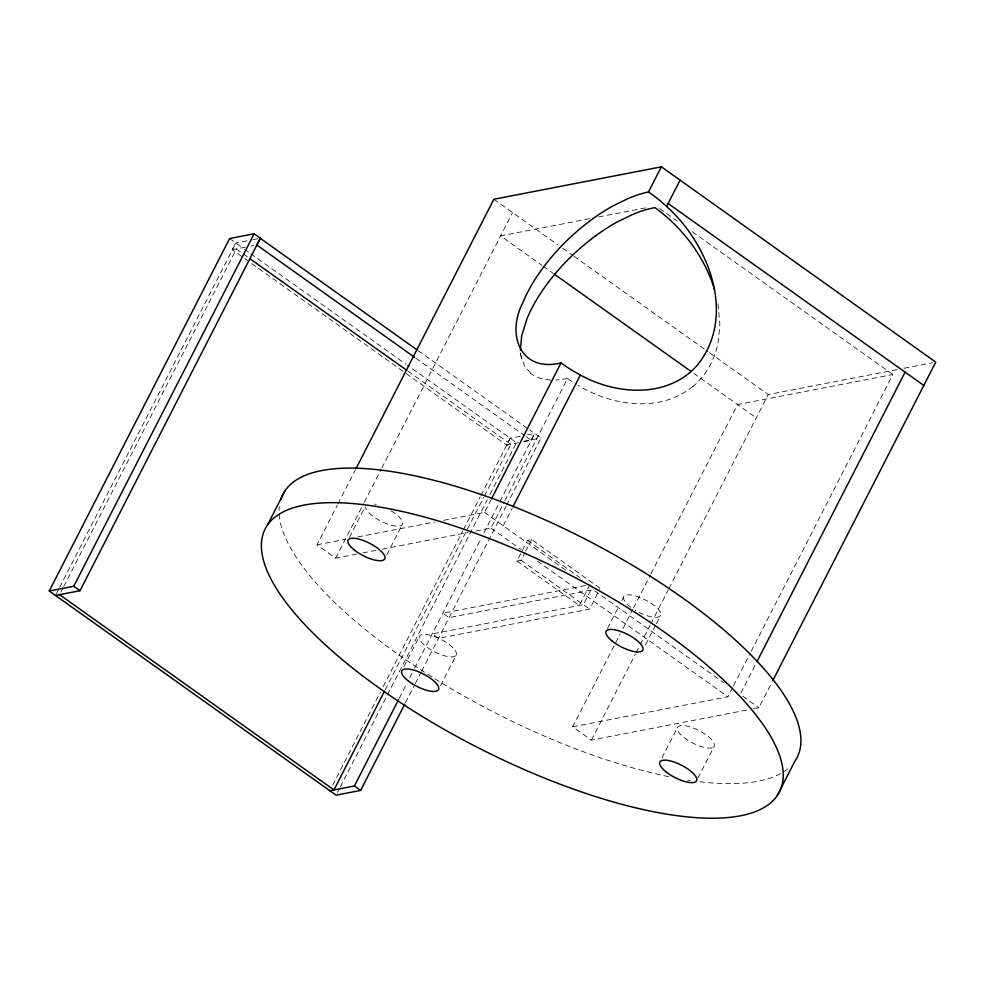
<?xml version="1.0" encoding="UTF-8"?>
<svg xmlns="http://www.w3.org/2000/svg" width="985" height="985" viewBox="0 0 985 985"><rect width="100%" height="100%" fill="white"/><g stroke="black" fill="none" stroke-linecap="round" stroke-linejoin="round"><path stroke-width="0.74" stroke-dasharray="4.92 3.69" d="M484.349 496.058L510.796 444.358L506.721 445.146L232.238 249.697L235.674 243L251.606 239.909M56.182 594.09L58.977 588.624M59.679 587.257L235.871 242.963M60.971 591.923L63.065 587.836M63.766 586.469L236.412 249.082L247.691 257.11M356.804 554.075L335.7 558.163L316.998 544.84L337.264 505.231M337.966 503.864L355.437 469.71M335.7 558.163L363.65 503.544M364.351 502.178L381.121 469.402M381.823 468.035L512.545 212.575M349.441 537.342L365.09 506.77M386.773 554.974L402.409 524.402M332.671 785.254L380.345 692.098M383.153 686.619L462.851 530.866M463.553 529.499L480.261 496.846M480.951 495.492L510.255 438.239M385.135 689.943L483.647 497.425M337.51 792.433L339.616 788.32M340.317 786.953L487.23 499.851M490.013 494.408L516.485 442.671L407.322 365.152M403.875 666.734L419.524 636.175M443.619 520.339L484.521 512.422L490.776 500.183M523.983 441.625L531.137 440.233L534.572 433.535L529.561 429.965M399.257 698.316L406.965 683.245M409.772 677.766L413.971 669.541M414.673 668.175L481.123 538.315M483.918 532.873L499.235 502.929M499.937 501.562L534.769 433.498L540.999 437.931L506.869 504.64M475.89 531.026L490.973 528.108L504.185 502.288M504.886 500.922L567.483 378.597L573.442 382.562M405.488 702.748L414.599 684.944M415.301 683.578L420.915 672.62M421.617 671.241L506.167 505.994M503.224 525.731L512.348 507.928M440.517 685.695L456.166 655.124A20.636 6.993 27.1 0 0 431.639 635.62A20.636 6.993 27.1 0 0 425.717 646.185A20.636 6.993 27.1 0 0 456.166 655.124M589.904 584.733L579.303 605.467L516.94 561.081L521.582 552.006M522.247 550.713L527.541 540.346L531.629 539.558L600.234 588.377M516.94 561.081L521.028 560.293L525.005 552.511M525.67 551.218L531.629 539.558M590.68 590.421L583.379 604.667L432.206 633.934L438.436 638.366L589.621 609.112L599.569 589.67M607.499 628.529L619.06 605.935M621.781 600.616L623.825 596.627M746.655 710.074L591.382 740.117L572.667 726.807L620.181 633.958M622.976 628.492L632.764 609.383M633.466 608.016L650.235 575.24M650.925 573.873L737.568 404.564L892.841 374.509L751.001 651.701M591.382 740.117L635.399 654.102M636.101 652.735L639.597 645.901M640.287 644.535L650.075 625.426M650.777 624.059L668.236 589.929M668.938 588.562L768.226 394.542L898.024 369.424M645.507 644.818L655.702 624.884M656.392 623.554L660.467 615.588M661.932 757.921L677.569 727.349M572.667 726.807L727.94 696.752L732.828 687.198M733.529 685.831L750.299 653.067M740.892 693.021L756.271 662.979M697.897 778.212L714.211 746.31A20.636 6.993 27.1 0 0 689.697 726.807A20.636 6.993 27.1 0 0 683.775 737.371A20.636 6.993 27.1 0 0 714.211 746.31M753.463 708.757L758.906 707.698L772.178 681.755M692.923 386.379C660.048 413.294 612.116 405.918 577.998 385.344M567.483 378.597L555.552 380.087M253.034 239.638L260.188 238.247M232.238 249.697L245.314 247.173M251.027 246.065L253.896 245.511M589.547 218.695L500.602 235.907L541.972 265.359M598.585 216.946L646.825 207.613M520.265 436.293L510.058 438.276L506.622 444.986L518.27 442.733M527.418 434.914L534.769 433.498M523.7 441.28L540.999 437.931M904.058 368.255L932.733 362.702M316.998 544.84L345.637 539.3M357.69 536.96L434.57 522.087M362.837 552.905L376.405 550.283M382.439 549.113L468.355 532.479M585.41 585.595L442.807 613.199L449.049 617.632L592.748 589.818M659.63 208.537L677.188 221.034M692.233 231.746L892.841 374.509M493.842 199.266L557.682 244.699M562.694 248.269L572.728 255.41M573.984 256.297L708.141 351.78M709.397 352.667L768.226 394.542M543.227 266.245L553.262 273.387M693.686 373.327L756.283 417.874M418.059 350.598L528.305 429.066M415.867 358.208L524.87 435.776M526.125 436.675L531.137 440.233M229.628 238.518L243.184 248.343M244.44 249.242L249.451 252.8M250.707 253.699L406.066 364.265M408.061 371.234L510.796 444.358M527.541 540.346L579.931 577.629M484.521 512.422L567.175 571.238M594.755 590.877L723.901 682.79M742.69 696.161L758.906 707.698M490.973 528.108L521.065 549.519M537.367 561.118L727.94 696.752M521.028 560.293L589.621 609.112M530.533 373.044L524.796 366.334L521.225 356.989M520.215 352.95L522.001 359.956L521.213 356.238M718.003 303.823L719.863 323.954L718.373 341.081A80.154 69.221 79 0 1 692.947 386.403M520.683 353.75L520.93 355.4M787.815 768.768A288.814 97.835 27.1 0 1 697.885 781.524M690.534 780.526A288.814 97.835 27.1 0 1 687.604 780.083M668.643 776.66A288.814 97.835 27.1 0 1 403.912 658.423A288.814 97.835 27.1 0 1 279.284 506.672M630.843 607.289A20.636 6.993 27.1 0 1 633.417 595.433A20.636 6.993 27.1 0 1 660.75 613.877A20.636 6.993 27.1 0 1 635.263 610.269M390.971 510.759A20.636 6.993 27.1 0 1 402.163 524.759A20.636 6.993 27.1 0 1 381.971 521.668A20.636 6.993 27.1 0 1 365.46 506.869M374.632 504.098A20.636 6.993 27.1 0 1 376.319 504.468M550.615 379.951A218.965 81.817 -54.6 0 1 530.41 373.216"/><path stroke-width="1.48" d="M404.786 704.127L360.621 790.426L336.107 795.166L49.25 591.012L229.628 238.518L254.142 233.777L260.385 238.21L80.007 590.704L55.48 595.457M49.25 591.012L73.764 586.272L254.142 233.777M260.385 238.21L256.753 244.957L414.623 357.309M267.403 525.177L285.084 490.616M356.139 468.355L493.842 199.266L661.366 166.834L935.75 362.123L772.88 680.389M384.433 691.31L333.964 789.945L59.568 594.657M491.478 498.829L561.031 362.899A173.065 149.437 79 0 0 580.35 375.026C616.228 394.862 667.227 398.617 696.814 365.767C737.162 316.739 709.151 244.489 666.611 206.456A173.065 149.437 79 0 0 648.512 191.952A242.039 90.435 -54.6 0 0 628.787 198.219L613.52 205.606A194.747 72.767 -54.6 0 0 592.736 218.781C569.293 235.981 548.645 257.282 533.365 282.092A66.143 24.711 -54.6 0 0 522.813 302.764C506.019 334.998 520.806 372.761 561.031 362.899M648.512 191.952L661.366 166.834M329.877 790.733L354.391 785.981L398.556 699.682M513.05 506.549L580.35 375.026M666.611 206.456L680.069 180.156M756.972 661.612L905.104 372.145M777.214 795.695A288.814 97.835 27.1 0 0 443.164 522.444A288.814 97.835 27.1 0 0 346.535 663.164A288.814 97.835 27.1 0 0 777.214 795.695L794.895 761.134A288.814 97.835 27.1 0 0 582.738 537.859A288.814 97.835 27.1 0 0 280.737 499.58M594.952 236.338C572.273 253.256 552.339 274.101 537.465 298.233A66.143 24.711 -54.6 0 0 526.913 318.906L521.656 335.934L520.4 350.266M668.125 203.489L923.807 385.455M554.518 274.286L691.187 371.542M260.188 238.247L416.803 349.712M250.202 258.883L406.805 370.348M73.764 586.272L80.007 590.704M354.391 785.981L360.621 790.426M714.617 289.75C704.534 256.765 682.753 227.855 654.976 207.626A242.556 90.632 -54.6 0 0 632.887 214.361L617.62 221.748A193.392 72.262 -54.6 0 0 594.965 236.277M612.338 641.21A20.636 6.993 27.1 0 0 642.786 650.137A20.636 6.993 27.1 0 0 618.26 630.646A20.636 6.993 27.1 0 0 612.338 641.21M666.094 771.932A20.636 6.993 27.1 0 0 696.53 780.859A20.636 6.993 27.1 0 0 672.004 761.368A20.636 6.993 27.1 0 0 666.094 771.932M408.036 680.746A20.636 6.993 27.1 0 0 438.485 689.685A20.636 6.993 27.1 0 0 413.959 670.182A20.636 6.993 27.1 0 0 408.036 680.746M354.292 550.024A20.636 6.993 27.1 0 0 384.729 558.951A20.636 6.993 27.1 0 0 360.202 539.46A20.636 6.993 27.1 0 0 354.292 550.024"/></g></svg>
